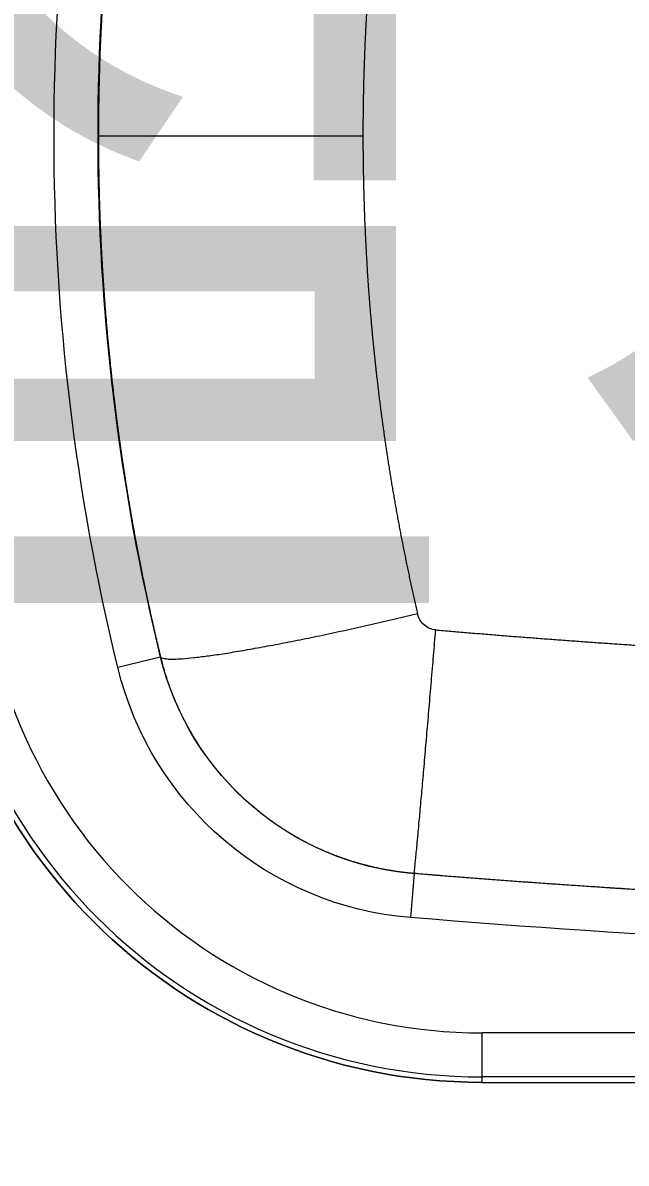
# Model space of a CAD drawing. Header units: millimetres. Extents: x 13235 to 13829, y -4257 to -3417.
# Drawn here: x 13429.7 to 13436.58, y -3526.66 to -3513.66 of the extents above; entities that cross this region are included whole.
import ezdxf

# ---------------------------------------------------------------- set-up
doc = ezdxf.new("R2010")
doc.units = ezdxf.units.MM
doc.header["$LTSCALE"] = 0.1
doc.layers.get('0').update_dxf_attribs({"lineweight": 15})
doc.layers.add('DIM', color=3, linetype='Continuous', lineweight=9)
doc.styles.get("Standard").update_dxf_attribs({"font": 'arial.ttf'})

msp = doc.modelspace()

# ---------------------------------------------------------------- linework, layer by layer
at = {"linetype": 'Continuous', "lineweight": 13, "extrusion": (-1.22465e-16, -1, 0)}
for p, q in [((13430.558, -3514.946), (13430.566, -3514.946)), ((13431.272, -3520.892), (13430.784, -3521.011)), ((13431.274, -3520.892), (13431.272, -3520.892)), ((13434.162, -3523.361), (13434.12, -3523.862)), ((13434.162, -3523.359), (13434.162, -3523.361)), ((13434.938, -3525.679), (13434.938, -3525.177)), ((13442.123, -3525.177), (13434.938, -3525.177)), ((13434.938, -3525.741), (13434.938, -3525.679)), ((13442.123, -3525.679), (13434.938, -3525.679)), ((13434.938, -3525.741), (13442.123, -3525.741)), ((13434.938, -3525.741), (13434.938, -3525.741))]:
    msp.add_line(p, q, dxfattribs=at)
at = {"linetype": 'Continuous', "lineweight": 18, "extrusion": (-1.22465e-16, -1, 0)}
msp.add_line((13434.938, -3525.741), (13442.123, -3525.741), dxfattribs=at)
at = {"linetype": 'Continuous', "lineweight": 18, "extrusion": (0, 0, -1)}
for centre, radius, start, end in [((-13455.666, -3514.946), 25.61, 0, 13.6984), ((-13455.666, -3514.946), 25.61, 346.3016, 0), ((-13434.429, -3520.123), 3.249, 274.7143, 346.3017)]:
    msp.add_arc(centre, radius, start, end, dxfattribs=at)
at = {"linetype": 'Continuous', "lineweight": 13, "extrusion": (0, 0, -1)}
for centre, radius, start, end in [((-13455.666, -3514.946), 25.108, 0, 13.6983), ((-13455.666, -3514.946), 25.108, 346.3017, 0), ((-13434.938, -3519.469), 6.272, 270, 0), ((-13434.429, -3520.123), 3.752, 274.715, 346.3012), ((-13444.485, -3398.178), 125.608, 271.07774, 274.71432), ((-13444.485, -3398.178), 126.11, 271.07347, 274.71434)]:
    msp.add_arc(centre, radius, start, end, dxfattribs=at)
at = {"linetype": 'Continuous', "lineweight": 18}
for radius in [6.272, 5.708]:
    msp.add_arc((13434.938, -3519.469), radius, 180, 270, dxfattribs=at)
at = {"linetype": 'Continuous', "lineweight": 13}
msp.add_arc((13434.938, -3519.469), 6.21, 180, 270, dxfattribs=at)
for points, knots in [([(13430.566, -3514.946), (13430.566, -3514.933), (13430.566, -3514.906), (13430.567, -3514.867), (13430.567, -3514.827), (13430.567, -3514.787), (13430.567, -3514.747), (13430.568, -3514.707), (13430.568, -3514.667), (13430.568, -3514.627), (13430.569, -3514.587), (13430.57, -3514.547), (13430.57, -3514.507), (13430.571, -3514.467), (13430.572, -3514.428), (13430.573, -3514.388), (13430.573, -3514.348), (13430.574, -3514.308), (13430.575, -3514.268), (13430.577, -3514.228), (13430.578, -3514.188), (13430.579, -3514.148), (13430.58, -3514.108), (13430.582, -3514.068), (13430.583, -3514.028), (13430.584, -3513.988), (13430.586, -3513.948), (13430.588, -3513.908), (13430.589, -3513.868), (13430.591, -3513.828), (13430.593, -3513.788), (13430.595, -3513.748), (13430.597, -3513.709), (13430.599, -3513.669), (13430.601, -3513.629), (13430.603, -3513.589), (13430.605, -3513.549), (13430.607, -3513.509), (13430.609, -3513.469), (13430.612, -3513.429), (13430.614, -3513.389), (13430.617, -3513.349), (13430.619, -3513.309), (13430.622, -3513.269), (13430.625, -3513.229), (13430.627, -3513.189), (13430.63, -3513.149), (13430.633, -3513.109), (13430.636, -3513.069), (13430.639, -3513.029), (13430.642, -3512.989), (13430.645, -3512.949), (13430.648, -3512.909), (13430.652, -3512.869), (13430.655, -3512.829), (13430.658, -3512.789), (13430.662, -3512.749), (13430.665, -3512.709), (13430.669, -3512.67), (13430.673, -3512.63), (13430.676, -3512.59), (13430.68, -3512.55), (13430.684, -3512.51), (13430.688, -3512.47), (13430.692, -3512.43), (13430.696, -3512.39), (13430.7, -3512.35), (13430.704, -3512.31), (13430.708, -3512.27), (13430.712, -3512.23), (13430.717, -3512.19), (13430.721, -3512.15), (13430.726, -3512.11), (13430.73, -3512.07), (13430.735, -3512.031), (13430.739, -3511.991), (13430.745, -3511.94), (13430.753, -3511.877), (13430.762, -3511.804), (13430.771, -3511.73), (13430.781, -3511.657), (13430.791, -3511.583), (13430.8, -3511.51), (13430.811, -3511.436), (13430.821, -3511.363), (13430.832, -3511.289), (13430.843, -3511.216), (13430.854, -3511.142), (13430.865, -3511.068), (13430.876, -3510.995), (13430.888, -3510.921), (13430.9, -3510.847), (13430.912, -3510.774), (13430.925, -3510.7), (13430.937, -3510.626), (13430.95, -3510.552), (13430.963, -3510.479), (13430.977, -3510.405), (13430.99, -3510.331), (13431.004, -3510.257), (13431.018, -3510.183), (13431.032, -3510.109), (13431.047, -3510.036), (13431.062, -3509.962), (13431.076, -3509.888), (13431.092, -3509.814), (13431.107, -3509.74), (13431.123, -3509.666), (13431.139, -3509.592), (13431.155, -3509.518), (13431.171, -3509.444), (13431.188, -3509.371), (13431.204, -3509.297), (13431.221, -3509.223), (13431.239, -3509.149), (13431.256, -3509.075), (13431.268, -3509.026), (13431.274, -3509.001)], [0, 0, 0, 0, 0.006641, 0.013284, 0.019926, 0.02657, 0.033214, 0.039859, 0.046505, 0.053151, 0.059798, 0.066445, 0.073094, 0.079743, 0.086392, 0.093043, 0.099694, 0.106345, 0.112998, 0.119651, 0.126305, 0.132959, 0.139615, 0.14627, 0.152927, 0.159584, 0.166243, 0.172901, 0.179561, 0.186221, 0.192882, 0.199543, 0.206206, 0.212869, 0.219533, 0.226197, 0.232862, 0.239528, 0.246195, 0.252862, 0.25953, 0.266199, 0.272869, 0.279539, 0.28621, 0.292882, 0.299554, 0.306227, 0.312901, 0.319576, 0.326251, 0.332927, 0.339604, 0.346282, 0.35296, 0.35964, 0.366319, 0.373, 0.379681, 0.386364, 0.393046, 0.39973, 0.406415, 0.4131, 0.419786, 0.426472, 0.43316, 0.439848, 0.446537, 0.453227, 0.459917, 0.466608, 0.4733, 0.479993, 0.486687, 0.493381, 0.500076, 0.512393, 0.524719, 0.537054, 0.549398, 0.561752, 0.574114, 0.586486, 0.598868, 0.611258, 0.623658, 0.636067, 0.648485, 0.660913, 0.67335, 0.685796, 0.698252, 0.710717, 0.723191, 0.735674, 0.748167, 0.760669, 0.773181, 0.785702, 0.798232, 0.810772, 0.823321, 0.83588, 0.848448, 0.861025, 0.873612, 0.886208, 0.898814, 0.911429, 0.924053, 0.936687, 0.949331, 0.961984, 0.974646, 0.987318, 1, 1, 1, 1]), ([(13434.201, -3509.497), (13434.199, -3509.508), (13434.193, -3509.532), (13434.185, -3509.568), (13434.177, -3509.604), (13434.169, -3509.639), (13434.161, -3509.675), (13434.153, -3509.711), (13434.145, -3509.747), (13434.137, -3509.782), (13434.129, -3509.818), (13434.121, -3509.854), (13434.114, -3509.89), (13434.106, -3509.925), (13434.099, -3509.961), (13434.091, -3509.997), (13434.084, -3510.033), (13434.076, -3510.069), (13434.069, -3510.104), (13434.062, -3510.14), (13434.054, -3510.176), (13434.047, -3510.212), (13434.04, -3510.248), (13434.033, -3510.284), (13434.026, -3510.32), (13434.019, -3510.356), (13434.012, -3510.392), (13434.005, -3510.428), (13433.998, -3510.463), (13433.992, -3510.499), (13433.985, -3510.535), (13433.978, -3510.571), (13433.972, -3510.607), (13433.965, -3510.643), (13433.959, -3510.679), (13433.952, -3510.715), (13433.946, -3510.751), (13433.939, -3510.787), (13433.933, -3510.823), (13433.927, -3510.86), (13433.921, -3510.896), (13433.915, -3510.932), (13433.909, -3510.968), (13433.903, -3511.004), (13433.897, -3511.04), (13433.891, -3511.076), (13433.885, -3511.112), (13433.879, -3511.148), (13433.874, -3511.184), (13433.868, -3511.221), (13433.862, -3511.257), (13433.857, -3511.293), (13433.851, -3511.329), (13433.846, -3511.365), (13433.84, -3511.402), (13433.835, -3511.438), (13433.83, -3511.474), (13433.825, -3511.51), (13433.819, -3511.546), (13433.814, -3511.583), (13433.809, -3511.619), (13433.804, -3511.655), (13433.799, -3511.692), (13433.794, -3511.728), (13433.79, -3511.764), (13433.785, -3511.8), (13433.78, -3511.837), (13433.775, -3511.873), (13433.771, -3511.909), (13433.766, -3511.946), (13433.762, -3511.982), (13433.757, -3512.019), (13433.753, -3512.055), (13433.748, -3512.091), (13433.744, -3512.128), (13433.74, -3512.164), (13433.734, -3512.211), (13433.728, -3512.269), (13433.72, -3512.337), (13433.713, -3512.406), (13433.706, -3512.474), (13433.699, -3512.543), (13433.692, -3512.611), (13433.686, -3512.68), (13433.679, -3512.748), (13433.673, -3512.817), (13433.667, -3512.885), (13433.662, -3512.954), (13433.656, -3513.022), (13433.651, -3513.091), (13433.645, -3513.159), (13433.641, -3513.228), (13433.636, -3513.297), (13433.631, -3513.365), (13433.627, -3513.434), (13433.623, -3513.502), (13433.619, -3513.571), (13433.615, -3513.64), (13433.611, -3513.708), (13433.608, -3513.777), (13433.604, -3513.846), (13433.601, -3513.914), (13433.599, -3513.983), (13433.596, -3514.052), (13433.594, -3514.121), (13433.591, -3514.189), (13433.589, -3514.258), (13433.587, -3514.327), (13433.586, -3514.396), (13433.584, -3514.465), (13433.583, -3514.533), (13433.582, -3514.602), (13433.581, -3514.671), (13433.58, -3514.74), (13433.58, -3514.809), (13433.58, -3514.878), (13433.58, -3514.923), (13433.58, -3514.946)], [0, 0, 0, 0, 0.006672, 0.013344, 0.020015, 0.026685, 0.033355, 0.040025, 0.046693, 0.053362, 0.060029, 0.066697, 0.073363, 0.08003, 0.086695, 0.093361, 0.100026, 0.10669, 0.113354, 0.120018, 0.126682, 0.133345, 0.140007, 0.14667, 0.153332, 0.159994, 0.166655, 0.173316, 0.179977, 0.186638, 0.193299, 0.199959, 0.20662, 0.21328, 0.21994, 0.226599, 0.233259, 0.239919, 0.246578, 0.253237, 0.259897, 0.266556, 0.273215, 0.279875, 0.286534, 0.293193, 0.299852, 0.306512, 0.313171, 0.319831, 0.32649, 0.33315, 0.33981, 0.34647, 0.35313, 0.35979, 0.366451, 0.373111, 0.379772, 0.386433, 0.393095, 0.399756, 0.406418, 0.41308, 0.419743, 0.426406, 0.433069, 0.439732, 0.446396, 0.453061, 0.459725, 0.46639, 0.473056, 0.479722, 0.486388, 0.493055, 0.499722, 0.512243, 0.524761, 0.537278, 0.549793, 0.562306, 0.574817, 0.587327, 0.599836, 0.612344, 0.62485, 0.637355, 0.64986, 0.662363, 0.674866, 0.687368, 0.699869, 0.71237, 0.724871, 0.737371, 0.749871, 0.762372, 0.774872, 0.787372, 0.799873, 0.812374, 0.824875, 0.837377, 0.84988, 0.862383, 0.874888, 0.887393, 0.899899, 0.912407, 0.924916, 0.937426, 0.949937, 0.96245, 0.974965, 0.987482, 1, 1, 1, 1]), ([(13430.566, -3514.946), (13430.569, -3514.946), (13430.576, -3514.946), (13430.599, -3514.946), (13430.614, -3514.946), (13430.653, -3514.946), (13430.678, -3514.946), (13430.736, -3514.946), (13430.769, -3514.946), (13430.846, -3514.946), (13430.889, -3514.946), (13430.984, -3514.946), (13431.037, -3514.946), (13431.151, -3514.946), (13431.212, -3514.946), (13431.343, -3514.946), (13431.412, -3514.946), (13431.558, -3514.946), (13431.635, -3514.946), (13431.794, -3514.946), (13431.876, -3514.946), (13432.046, -3514.946), (13432.133, -3514.946), (13432.31, -3514.946), (13432.4, -3514.946), (13432.582, -3514.946), (13432.674, -3514.946), (13432.858, -3514.946), (13432.95, -3514.946), (13433.133, -3514.946), (13433.224, -3514.946), (13433.403, -3514.946), (13433.492, -3514.946), (13433.58, -3514.946)], [0, 0, 0, 0, 0.0625, 0.0625, 0.125, 0.125, 0.1875, 0.1875, 0.25, 0.25, 0.3125, 0.3125, 0.375, 0.375, 0.4375, 0.4375, 0.5, 0.5, 0.5625, 0.5625, 0.625, 0.625, 0.6875, 0.6875, 0.75, 0.75, 0.8125, 0.8125, 0.875, 0.875, 0.9375, 0.9375, 1, 1, 1, 1]), ([(13431.274, -3520.892), (13431.271, -3520.879), (13431.264, -3520.852), (13431.255, -3520.813), (13431.246, -3520.773), (13431.236, -3520.734), (13431.227, -3520.695), (13431.218, -3520.655), (13431.209, -3520.616), (13431.2, -3520.576), (13431.191, -3520.537), (13431.182, -3520.497), (13431.173, -3520.458), (13431.164, -3520.419), (13431.156, -3520.379), (13431.147, -3520.34), (13431.139, -3520.3), (13431.13, -3520.261), (13431.122, -3520.222), (13431.113, -3520.182), (13431.105, -3520.143), (13431.097, -3520.103), (13431.089, -3520.064), (13431.081, -3520.024), (13431.072, -3519.985), (13431.065, -3519.946), (13431.057, -3519.906), (13431.049, -3519.867), (13431.041, -3519.827), (13431.033, -3519.788), (13431.026, -3519.749), (13431.018, -3519.709), (13431.011, -3519.67), (13431.003, -3519.631), (13430.996, -3519.591), (13430.988, -3519.552), (13430.981, -3519.512), (13430.974, -3519.473), (13430.967, -3519.434), (13430.96, -3519.394), (13430.953, -3519.355), (13430.946, -3519.316), (13430.939, -3519.276), (13430.932, -3519.237), (13430.926, -3519.198), (13430.919, -3519.158), (13430.912, -3519.119), (13430.906, -3519.08), (13430.899, -3519.04), (13430.893, -3519.001), (13430.887, -3518.962), (13430.88, -3518.922), (13430.874, -3518.883), (13430.868, -3518.844), (13430.862, -3518.805), (13430.856, -3518.765), (13430.85, -3518.726), (13430.844, -3518.687), (13430.838, -3518.647), (13430.832, -3518.608), (13430.827, -3518.569), (13430.821, -3518.53), (13430.815, -3518.49), (13430.81, -3518.451), (13430.805, -3518.412), (13430.799, -3518.373), (13430.794, -3518.334), (13430.789, -3518.294), (13430.783, -3518.255), (13430.778, -3518.216), (13430.773, -3518.177), (13430.768, -3518.138), (13430.763, -3518.098), (13430.758, -3518.059), (13430.754, -3518.02), (13430.749, -3517.981), (13430.743, -3517.93), (13430.735, -3517.867), (13430.727, -3517.792), (13430.718, -3517.717), (13430.71, -3517.643), (13430.702, -3517.568), (13430.695, -3517.493), (13430.687, -3517.418), (13430.68, -3517.343), (13430.673, -3517.268), (13430.666, -3517.193), (13430.66, -3517.118), (13430.653, -3517.043), (13430.647, -3516.968), (13430.641, -3516.894), (13430.636, -3516.819), (13430.63, -3516.744), (13430.625, -3516.669), (13430.62, -3516.594), (13430.615, -3516.519), (13430.611, -3516.444), (13430.606, -3516.369), (13430.602, -3516.294), (13430.598, -3516.219), (13430.595, -3516.144), (13430.591, -3516.069), (13430.588, -3515.994), (13430.585, -3515.919), (13430.582, -3515.845), (13430.58, -3515.77), (13430.577, -3515.695), (13430.575, -3515.62), (13430.573, -3515.545), (13430.572, -3515.47), (13430.57, -3515.395), (13430.569, -3515.32), (13430.568, -3515.246), (13430.567, -3515.171), (13430.567, -3515.096), (13430.566, -3515.021), (13430.566, -3514.971), (13430.566, -3514.946)], [0, 0, 0, 0, 0.006765, 0.013527, 0.020287, 0.027044, 0.033798, 0.04055, 0.047298, 0.054044, 0.060788, 0.067528, 0.074266, 0.081002, 0.087734, 0.094464, 0.101191, 0.107915, 0.114637, 0.121356, 0.128073, 0.134786, 0.141497, 0.148205, 0.154911, 0.161614, 0.168314, 0.175012, 0.181706, 0.188399, 0.195088, 0.201775, 0.208459, 0.21514, 0.221819, 0.228495, 0.235168, 0.241839, 0.248507, 0.255173, 0.261835, 0.268495, 0.275153, 0.281807, 0.288459, 0.295109, 0.301755, 0.308399, 0.315041, 0.321679, 0.328316, 0.334949, 0.34158, 0.348208, 0.354833, 0.361456, 0.368076, 0.374694, 0.381308, 0.387921, 0.39453, 0.401137, 0.407741, 0.414343, 0.420942, 0.427538, 0.434132, 0.440723, 0.447311, 0.453897, 0.46048, 0.467061, 0.473639, 0.480214, 0.486787, 0.493357, 0.499924, 0.512476, 0.525025, 0.537572, 0.550116, 0.562657, 0.575196, 0.587732, 0.600265, 0.612796, 0.625324, 0.63785, 0.650373, 0.662893, 0.675411, 0.687926, 0.700439, 0.712949, 0.725457, 0.737962, 0.750464, 0.762964, 0.775462, 0.787957, 0.80045, 0.81294, 0.825427, 0.837912, 0.850395, 0.862875, 0.875353, 0.887829, 0.900302, 0.912772, 0.925241, 0.937706, 0.95017, 0.962631, 0.97509, 0.987546, 1, 1, 1, 1]), ([(13433.58, -3514.946), (13433.58, -3514.959), (13433.58, -3514.983), (13433.58, -3515.02), (13433.58, -3515.057), (13433.58, -3515.093), (13433.58, -3515.13), (13433.581, -3515.167), (13433.581, -3515.203), (13433.581, -3515.24), (13433.582, -3515.277), (13433.582, -3515.314), (13433.583, -3515.35), (13433.584, -3515.387), (13433.584, -3515.424), (13433.585, -3515.46), (13433.586, -3515.497), (13433.587, -3515.534), (13433.588, -3515.57), (13433.589, -3515.607), (13433.59, -3515.644), (13433.591, -3515.681), (13433.592, -3515.717), (13433.593, -3515.754), (13433.594, -3515.791), (13433.596, -3515.827), (13433.597, -3515.864), (13433.598, -3515.9), (13433.6, -3515.937), (13433.601, -3515.974), (13433.603, -3516.01), (13433.605, -3516.047), (13433.606, -3516.084), (13433.608, -3516.12), (13433.61, -3516.157), (13433.612, -3516.194), (13433.614, -3516.23), (13433.615, -3516.267), (13433.618, -3516.303), (13433.62, -3516.34), (13433.622, -3516.377), (13433.624, -3516.413), (13433.626, -3516.45), (13433.628, -3516.486), (13433.631, -3516.523), (13433.633, -3516.56), (13433.636, -3516.596), (13433.638, -3516.633), (13433.641, -3516.669), (13433.643, -3516.706), (13433.646, -3516.743), (13433.649, -3516.779), (13433.652, -3516.816), (13433.655, -3516.852), (13433.657, -3516.889), (13433.66, -3516.925), (13433.663, -3516.962), (13433.667, -3516.998), (13433.67, -3517.035), (13433.673, -3517.072), (13433.676, -3517.108), (13433.679, -3517.145), (13433.683, -3517.181), (13433.686, -3517.218), (13433.69, -3517.254), (13433.693, -3517.291), (13433.697, -3517.327), (13433.7, -3517.364), (13433.704, -3517.4), (13433.708, -3517.437), (13433.712, -3517.473), (13433.716, -3517.51), (13433.719, -3517.546), (13433.723, -3517.583), (13433.727, -3517.619), (13433.732, -3517.656), (13433.737, -3517.703), (13433.744, -3517.76), (13433.752, -3517.829), (13433.76, -3517.897), (13433.768, -3517.965), (13433.777, -3518.033), (13433.786, -3518.101), (13433.795, -3518.169), (13433.804, -3518.237), (13433.814, -3518.305), (13433.823, -3518.373), (13433.833, -3518.441), (13433.843, -3518.509), (13433.853, -3518.577), (13433.864, -3518.645), (13433.874, -3518.713), (13433.885, -3518.78), (13433.896, -3518.848), (13433.907, -3518.916), (13433.918, -3518.983), (13433.93, -3519.051), (13433.942, -3519.119), (13433.954, -3519.186), (13433.966, -3519.254), (13433.978, -3519.321), (13433.991, -3519.389), (13434.003, -3519.456), (13434.016, -3519.523), (13434.029, -3519.591), (13434.043, -3519.658), (13434.056, -3519.725), (13434.07, -3519.793), (13434.084, -3519.86), (13434.098, -3519.927), (13434.112, -3519.994), (13434.126, -3520.061), (13434.141, -3520.128), (13434.156, -3520.195), (13434.171, -3520.262), (13434.186, -3520.329), (13434.196, -3520.374), (13434.201, -3520.396)], [0, 0, 0, 0, 0.006677, 0.013354, 0.020031, 0.026707, 0.033382, 0.040057, 0.046731, 0.053405, 0.060078, 0.066751, 0.073424, 0.080096, 0.086767, 0.093439, 0.10011, 0.10678, 0.11345, 0.12012, 0.12679, 0.133459, 0.140128, 0.146797, 0.153465, 0.160133, 0.166801, 0.173469, 0.180137, 0.186804, 0.193472, 0.200139, 0.206806, 0.213473, 0.22014, 0.226806, 0.233473, 0.24014, 0.246806, 0.253473, 0.26014, 0.266806, 0.273473, 0.280139, 0.286806, 0.293473, 0.30014, 0.306807, 0.313474, 0.320141, 0.326808, 0.333476, 0.340144, 0.346812, 0.35348, 0.360148, 0.366817, 0.373486, 0.380155, 0.386824, 0.393494, 0.400164, 0.406834, 0.413505, 0.420176, 0.426847, 0.433519, 0.440192, 0.446864, 0.453537, 0.460211, 0.466885, 0.47356, 0.480235, 0.48691, 0.493586, 0.500263, 0.512762, 0.52526, 0.537756, 0.550251, 0.562744, 0.575237, 0.587728, 0.600218, 0.612708, 0.625197, 0.637685, 0.650172, 0.662659, 0.675146, 0.687632, 0.700118, 0.712605, 0.725091, 0.737577, 0.750064, 0.762551, 0.775038, 0.787526, 0.800014, 0.812504, 0.824994, 0.837485, 0.849977, 0.86247, 0.874965, 0.887461, 0.899958, 0.912457, 0.924957, 0.937459, 0.949963, 0.962469, 0.974977, 0.987488, 1, 1, 1, 1]), ([(13431.274, -3520.892), (13431.278, -3520.897), (13431.286, -3520.901), (13431.31, -3520.908), (13431.327, -3520.911), (13431.367, -3520.914), (13431.392, -3520.915), (13431.45, -3520.914), (13431.484, -3520.912), (13431.56, -3520.907), (13431.602, -3520.903), (13431.696, -3520.892), (13431.747, -3520.886), (13431.858, -3520.871), (13431.918, -3520.863), (13432.045, -3520.843), (13432.112, -3520.832), (13432.254, -3520.808), (13432.328, -3520.795), (13432.481, -3520.767), (13432.561, -3520.752), (13432.725, -3520.721), (13432.809, -3520.704), (13432.979, -3520.67), (13433.066, -3520.652), (13433.241, -3520.615), (13433.329, -3520.595), (13433.506, -3520.557), (13433.595, -3520.537), (13433.771, -3520.497), (13433.859, -3520.477), (13434.032, -3520.437), (13434.117, -3520.416), (13434.201, -3520.396)], [0, 0, 0, 0, 0.0625, 0.0625, 0.125, 0.125, 0.1875, 0.1875, 0.25, 0.25, 0.3125, 0.3125, 0.375, 0.375, 0.4375, 0.4375, 0.5, 0.5, 0.5625, 0.5625, 0.625, 0.625, 0.6875, 0.6875, 0.75, 0.75, 0.8125, 0.8125, 0.875, 0.875, 0.9375, 0.9375, 1, 1, 1, 1]), ([(13434.409, -3520.582), (13434.439, -3520.584), (13434.498, -3520.589), (13434.586, -3520.597), (13434.674, -3520.604), (13434.762, -3520.612), (13434.851, -3520.619), (13434.939, -3520.626), (13435.027, -3520.633), (13435.115, -3520.641), (13435.204, -3520.648), (13435.292, -3520.655), (13435.38, -3520.661), (13435.468, -3520.668), (13435.557, -3520.675), (13435.645, -3520.682), (13435.733, -3520.688), (13435.821, -3520.695), (13435.91, -3520.701), (13435.998, -3520.708), (13436.086, -3520.714), (13436.174, -3520.721), (13436.263, -3520.727), (13436.351, -3520.733), (13436.439, -3520.739), (13436.527, -3520.745), (13436.616, -3520.751), (13436.704, -3520.757), (13436.792, -3520.763), (13436.881, -3520.768), (13436.969, -3520.774), (13437.057, -3520.78), (13437.145, -3520.785), (13437.234, -3520.791), (13437.322, -3520.796), (13437.41, -3520.802), (13437.498, -3520.807), (13437.587, -3520.812), (13437.675, -3520.817), (13437.763, -3520.822), (13437.852, -3520.827), (13437.91, -3520.831), (13437.94, -3520.832)], [0, 0, 0, 0, 0.025019, 0.050037, 0.075053, 0.100069, 0.125083, 0.150097, 0.175109, 0.20012, 0.22513, 0.250139, 0.275148, 0.300155, 0.325161, 0.350166, 0.37517, 0.400173, 0.425175, 0.450177, 0.475177, 0.500176, 0.525175, 0.550173, 0.57517, 0.600166, 0.625161, 0.650155, 0.675149, 0.700142, 0.725134, 0.750125, 0.775116, 0.800106, 0.825095, 0.850083, 0.875071, 0.900058, 0.925044, 0.95003, 0.975015, 1, 1, 1, 1]), ([(13434.162, -3523.359), (13434.157, -3523.359), (13434.147, -3523.358), (13434.132, -3523.357), (13434.117, -3523.355), (13434.103, -3523.354), (13434.088, -3523.352), (13434.073, -3523.351), (13434.058, -3523.349), (13434.043, -3523.347), (13434.028, -3523.346), (13434.013, -3523.344), (13433.998, -3523.342), (13433.983, -3523.34), (13433.968, -3523.337), (13433.952, -3523.335), (13433.937, -3523.333), (13433.922, -3523.331), (13433.907, -3523.328), (13433.892, -3523.326), (13433.876, -3523.323), (13433.861, -3523.32), (13433.846, -3523.318), (13433.83, -3523.315), (13433.815, -3523.312), (13433.8, -3523.309), (13433.784, -3523.306), (13433.769, -3523.303), (13433.754, -3523.299), (13433.738, -3523.296), (13433.723, -3523.293), (13433.707, -3523.289), (13433.692, -3523.286), (13433.676, -3523.282), (13433.661, -3523.278), (13433.645, -3523.274), (13433.63, -3523.27), (13433.614, -3523.266), (13433.598, -3523.262), (13433.583, -3523.258), (13433.567, -3523.254), (13433.551, -3523.25), (13433.536, -3523.245), (13433.52, -3523.241), (13433.505, -3523.236), (13433.489, -3523.231), (13433.473, -3523.227), (13433.457, -3523.222), (13433.442, -3523.217), (13433.426, -3523.212), (13433.41, -3523.207), (13433.395, -3523.201), (13433.379, -3523.196), (13433.363, -3523.191), (13433.347, -3523.185), (13433.332, -3523.179), (13433.316, -3523.174), (13433.3, -3523.168), (13433.284, -3523.162), (13433.268, -3523.156), (13433.253, -3523.15), (13433.237, -3523.144), (13433.221, -3523.137), (13433.205, -3523.131), (13433.19, -3523.125), (13433.174, -3523.118), (13433.158, -3523.111), (13433.142, -3523.105), (13433.127, -3523.098), (13433.111, -3523.091), (13433.095, -3523.084), (13433.079, -3523.077), (13433.063, -3523.069), (13433.048, -3523.062), (13433.032, -3523.055), (13433.016, -3523.047), (13433.001, -3523.039), (13432.985, -3523.032), (13432.969, -3523.024), (13432.953, -3523.016), (13432.938, -3523.008), (13432.922, -3523), (13432.906, -3522.991), (13432.891, -3522.983), (13432.875, -3522.975), (13432.86, -3522.966), (13432.844, -3522.957), (13432.828, -3522.949), (13432.813, -3522.94), (13432.797, -3522.931), (13432.782, -3522.922), (13432.766, -3522.913), (13432.751, -3522.903), (13432.735, -3522.894), (13432.72, -3522.884), (13432.704, -3522.875), (13432.689, -3522.865), (13432.674, -3522.855), (13432.658, -3522.845), (13432.643, -3522.835), (13432.628, -3522.825), (13432.613, -3522.815), (13432.597, -3522.805), (13432.582, -3522.794), (13432.567, -3522.784), (13432.552, -3522.773), (13432.537, -3522.762), (13432.522, -3522.751), (13432.507, -3522.74), (13432.492, -3522.729), (13432.477, -3522.718), (13432.462, -3522.707), (13432.447, -3522.695), (13432.432, -3522.684), (13432.417, -3522.672), (13432.402, -3522.66), (13432.387, -3522.649), (13432.373, -3522.637), (13432.358, -3522.625), (13432.344, -3522.612), (13432.329, -3522.6), (13432.314, -3522.588), (13432.3, -3522.575), (13432.285, -3522.563), (13432.271, -3522.55), (13432.257, -3522.537), (13432.242, -3522.524), (13432.228, -3522.511), (13432.214, -3522.498), (13432.2, -3522.485), (13432.186, -3522.471), (13432.172, -3522.458), (13432.158, -3522.444), (13432.144, -3522.431), (13432.13, -3522.417), (13432.116, -3522.403), (13432.103, -3522.389), (13432.089, -3522.375), (13432.075, -3522.36), (13432.062, -3522.346), (13432.048, -3522.332), (13432.035, -3522.317), (13432.021, -3522.302), (13432.008, -3522.288), (13431.995, -3522.273), (13431.982, -3522.258), (13431.969, -3522.243), (13431.956, -3522.227), (13431.943, -3522.212), (13431.93, -3522.197), (13431.917, -3522.181), (13431.904, -3522.165), (13431.892, -3522.15), (13431.879, -3522.134), (13431.866, -3522.118), (13431.854, -3522.102), (13431.842, -3522.086), (13431.829, -3522.069), (13431.817, -3522.053), (13431.805, -3522.037), (13431.793, -3522.02), (13431.781, -3522.003), (13431.769, -3521.986), (13431.758, -3521.97), (13431.746, -3521.952), (13431.734, -3521.935), (13431.723, -3521.918), (13431.711, -3521.901), (13431.7, -3521.883), (13431.689, -3521.866), (13431.678, -3521.848), (13431.667, -3521.831), (13431.656, -3521.813), (13431.645, -3521.795), (13431.634, -3521.777), (13431.624, -3521.759), (13431.613, -3521.74), (13431.603, -3521.722), (13431.592, -3521.704), (13431.582, -3521.685), (13431.572, -3521.666), (13431.562, -3521.648), (13431.552, -3521.629), (13431.542, -3521.61), (13431.532, -3521.591), (13431.523, -3521.572), (13431.513, -3521.553), (13431.504, -3521.533), (13431.495, -3521.514), (13431.485, -3521.495), (13431.476, -3521.475), (13431.467, -3521.455), (13431.459, -3521.435), (13431.45, -3521.416), (13431.441, -3521.396), (13431.433, -3521.376), (13431.425, -3521.356), (13431.416, -3521.335), (13431.408, -3521.315), (13431.4, -3521.295), (13431.392, -3521.274), (13431.385, -3521.254), (13431.377, -3521.233), (13431.37, -3521.212), (13431.362, -3521.191), (13431.355, -3521.171), (13431.348, -3521.15), (13431.341, -3521.128), (13431.334, -3521.107), (13431.328, -3521.086), (13431.321, -3521.065), (13431.315, -3521.043), (13431.308, -3521.022), (13431.302, -3521), (13431.296, -3520.979), (13431.291, -3520.957), (13431.285, -3520.935), (13431.279, -3520.914), (13431.276, -3520.899), (13431.274, -3520.892)], [0, 0, 0, 0, 0.003654, 0.007318, 0.01099, 0.014671, 0.018361, 0.022059, 0.025767, 0.029483, 0.033208, 0.036942, 0.040685, 0.044436, 0.048197, 0.051966, 0.055744, 0.059531, 0.063327, 0.067131, 0.070945, 0.074767, 0.078598, 0.082438, 0.086287, 0.090145, 0.094011, 0.097886, 0.10177, 0.105663, 0.109565, 0.113476, 0.117395, 0.121324, 0.125261, 0.129207, 0.133161, 0.137125, 0.141097, 0.145079, 0.149069, 0.153068, 0.157076, 0.161092, 0.165118, 0.169152, 0.173195, 0.177247, 0.181308, 0.185377, 0.189456, 0.193543, 0.197639, 0.201744, 0.205858, 0.20998, 0.214112, 0.218252, 0.222401, 0.226559, 0.230726, 0.234902, 0.239086, 0.243279, 0.247481, 0.251692, 0.255912, 0.260141, 0.264378, 0.268624, 0.272879, 0.277143, 0.281416, 0.285698, 0.289988, 0.294287, 0.298595, 0.302912, 0.307238, 0.311573, 0.315916, 0.320268, 0.324629, 0.328999, 0.333378, 0.337766, 0.342162, 0.346567, 0.350981, 0.355404, 0.359836, 0.364277, 0.368726, 0.373184, 0.377651, 0.382127, 0.386612, 0.391105, 0.395608, 0.400119, 0.404639, 0.409168, 0.413706, 0.418252, 0.422808, 0.427372, 0.431945, 0.436527, 0.441117, 0.445717, 0.450325, 0.454943, 0.459569, 0.464203, 0.468847, 0.4735, 0.478161, 0.482831, 0.48751, 0.492198, 0.496895, 0.5016, 0.506314, 0.511038, 0.51577, 0.52051, 0.52526, 0.530019, 0.534786, 0.539562, 0.544347, 0.549141, 0.553944, 0.558755, 0.563575, 0.568404, 0.573242, 0.578089, 0.582945, 0.587809, 0.592682, 0.597565, 0.602456, 0.607355, 0.612264, 0.617181, 0.622108, 0.627043, 0.631987, 0.636939, 0.641901, 0.646871, 0.651851, 0.656839, 0.661836, 0.666841, 0.671856, 0.676879, 0.681911, 0.686952, 0.692002, 0.697061, 0.702129, 0.707205, 0.71229, 0.717384, 0.722487, 0.727599, 0.732719, 0.737848, 0.742987, 0.748134, 0.753289, 0.758454, 0.763628, 0.76881, 0.774001, 0.779201, 0.78441, 0.789627, 0.794854, 0.800089, 0.805333, 0.810586, 0.815848, 0.821118, 0.826398, 0.831686, 0.836983, 0.842289, 0.847604, 0.852927, 0.85826, 0.863601, 0.868951, 0.87431, 0.879677, 0.885054, 0.890439, 0.895834, 0.901237, 0.906648, 0.912069, 0.917499, 0.922937, 0.928384, 0.93384, 0.939305, 0.944778, 0.950261, 0.955752, 0.961252, 0.966761, 0.972279, 0.977805, 0.983341, 0.988885, 0.994438, 1, 1, 1, 1]), ([(13442.122, -3523.763), (13442.099, -3523.763), (13442.044, -3523.762), (13441.957, -3523.76), (13441.863, -3523.758), (13441.768, -3523.756), (13441.673, -3523.754), (13441.578, -3523.752), (13441.483, -3523.75), (13441.388, -3523.747), (13441.293, -3523.745), (13441.198, -3523.742), (13441.103, -3523.74), (13441.007, -3523.737), (13440.912, -3523.735), (13440.817, -3523.732), (13440.721, -3523.729), (13440.626, -3523.726), (13440.53, -3523.723), (13440.434, -3523.72), (13440.338, -3523.717), (13440.242, -3523.714), (13440.147, -3523.71), (13440.051, -3523.707), (13439.954, -3523.704), (13439.858, -3523.7), (13439.762, -3523.696), (13439.666, -3523.693), (13439.569, -3523.689), (13439.473, -3523.685), (13439.376, -3523.681), (13439.28, -3523.677), (13439.183, -3523.673), (13439.086, -3523.669), (13438.99, -3523.665), (13438.893, -3523.661), (13438.796, -3523.656), (13438.699, -3523.652), (13438.602, -3523.647), (13438.505, -3523.643), (13438.407, -3523.638), (13438.31, -3523.633), (13438.213, -3523.628), (13438.115, -3523.623), (13438.018, -3523.618), (13437.92, -3523.613), (13437.823, -3523.608), (13437.725, -3523.603), (13437.627, -3523.598), (13437.529, -3523.592), (13437.431, -3523.587), (13437.333, -3523.581), (13437.235, -3523.576), (13437.137, -3523.57), (13437.039, -3523.564), (13436.941, -3523.558), (13436.843, -3523.552), (13436.744, -3523.546), (13436.646, -3523.54), (13436.547, -3523.534), (13436.449, -3523.527), (13436.35, -3523.521), (13436.251, -3523.515), (13436.152, -3523.508), (13436.053, -3523.501), (13435.954, -3523.495), (13435.855, -3523.488), (13435.756, -3523.481), (13435.657, -3523.474), (13435.558, -3523.467), (13435.459, -3523.46), (13435.359, -3523.453), (13435.26, -3523.445), (13435.16, -3523.438), (13435.061, -3523.43), (13434.961, -3523.423), (13434.862, -3523.415), (13434.762, -3523.408), (13434.662, -3523.4), (13434.562, -3523.392), (13434.462, -3523.384), (13434.362, -3523.376), (13434.262, -3523.368), (13434.195, -3523.362), (13434.162, -3523.359)], [0, 0, 0, 0, 0.008824, 0.02069, 0.032565, 0.04445, 0.056344, 0.068247, 0.080159, 0.092081, 0.104012, 0.115952, 0.127901, 0.13986, 0.151828, 0.163805, 0.175792, 0.187787, 0.199792, 0.211807, 0.22383, 0.235863, 0.247905, 0.259956, 0.272017, 0.284087, 0.296166, 0.308255, 0.320352, 0.332459, 0.344575, 0.356701, 0.368836, 0.38098, 0.393133, 0.405296, 0.417468, 0.429649, 0.441839, 0.454039, 0.466248, 0.478466, 0.490693, 0.50293, 0.515176, 0.527431, 0.539696, 0.55197, 0.564253, 0.576545, 0.588847, 0.601158, 0.613478, 0.625807, 0.638146, 0.650494, 0.662851, 0.675218, 0.687593, 0.699978, 0.712373, 0.724776, 0.737189, 0.749611, 0.762043, 0.774483, 0.786933, 0.799392, 0.811861, 0.824339, 0.836826, 0.849322, 0.861827, 0.874342, 0.886866, 0.8994, 0.911942, 0.924494, 0.937055, 0.949626, 0.962205, 0.974794, 0.987393, 1, 1, 1, 1])]:
    msp.add_open_spline(points, degree=3, knots=knots, dxfattribs=at)
at = {"linetype": 'Continuous', "lineweight": 18}
msp.add_open_spline([(13434.409, -3520.582), (13434.385, -3520.58), (13434.339, -3520.568), (13434.275, -3520.528), (13434.226, -3520.469), (13434.207, -3520.422), (13434.201, -3520.396)], degree=3, dxfattribs=at)
at = {"linetype": 'Continuous', "lineweight": 13}
msp.add_rational_spline([(13434.162, -3523.359), (13434.176, -3523.304), (13434.276, -3522.188), (13434.409, -3520.582)], [1.00000031479, 0.829825846513, 0.829825393793, 0.999998956634], degree=3, dxfattribs=at)

# ---------------------------------------------------------------- texts
at = {"layer": 'DIM', "insert": (13582.746, -3534.246), "char_height": 8.29406, "attachment_point": 9}
msp.add_mtext('{\\fGulim|b0|i0|c129|p50;제품 설치 높이는 설치 환경을 고려하여 \\P조정 및 설치 하시기 바랍니다}', dxfattribs=at)

doc.saveas('drawing.dxf')
